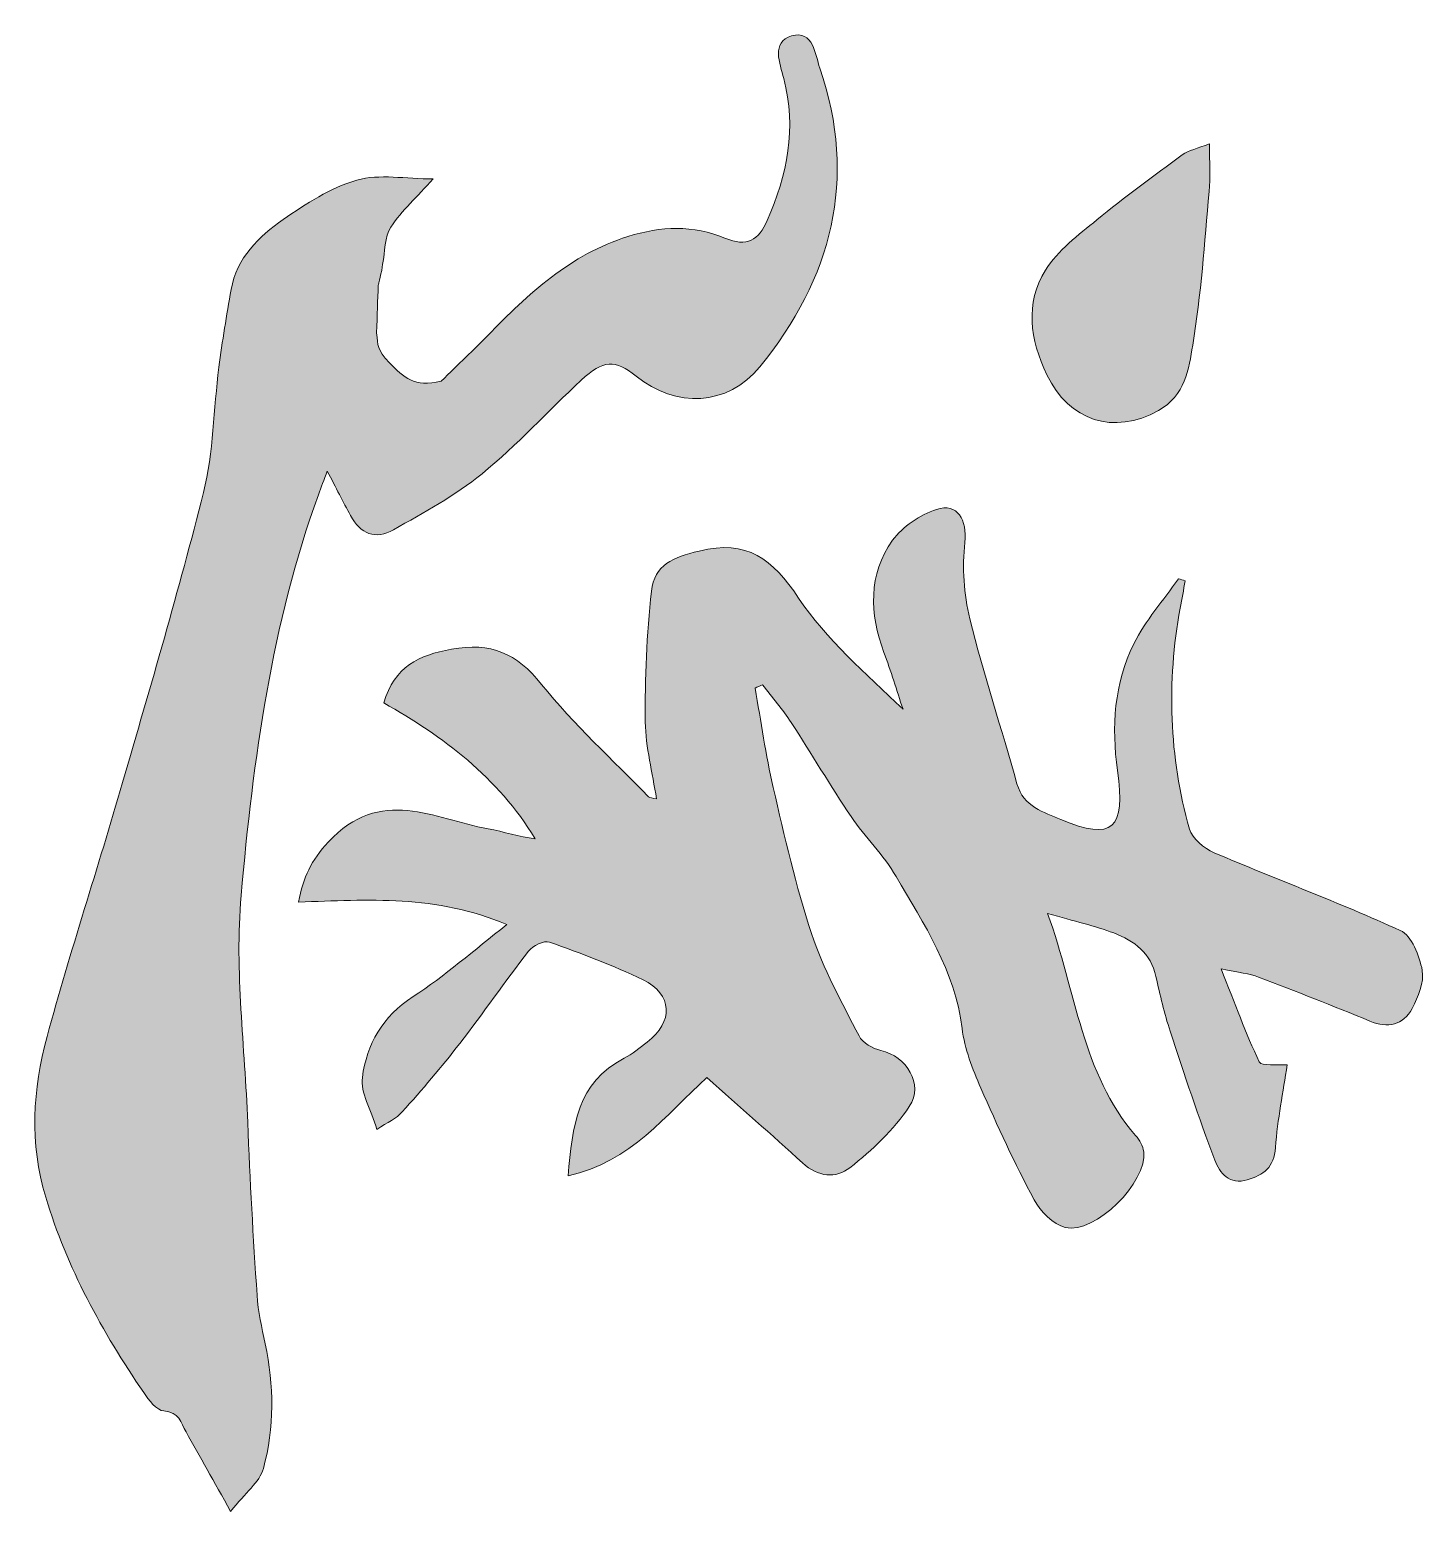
# Model space of a CAD drawing. Header units: inches. Extents: x -3733042 to -3643265, y 623859 to 997713.
# Drawn here: x -3678174 to -3677049, y 792809 to 794005 of the extents above; entities that cross this region are included whole.
import ezdxf

# ---------------------------------------------------------------- set-up
doc = ezdxf.new("R2010")
doc.units = ezdxf.units.IN
doc.header["$LTSCALE"] = 1000
doc.header["$MEASUREMENT"] = 0
doc.layers.get('0').update_dxf_attribs({"lineweight": 18})

msp = doc.modelspace()

# ---------------------------------------------------------------- hatches: boundary and pattern name
h = msp.add_hatch(color=256)
edge = h.paths.add_edge_path(flags=0)
edge.add_spline(control_points=[(-3677299.2, 793275.6), (-3677282.8, 793269.4), (-3677269.4, 793259.3), (-3677265.2, 793240.4)], knot_values=[0, 0, 0, 0, 51.218065, 51.218065, 51.218065, 51.218065], weights=[1, 1, 1, 1], degree=3, periodic=0)
edge.add_spline(control_points=[(-3677265.2, 793240.4), (-3677262, 793225.6), (-3677258.5, 793210.7), (-3677253.8, 793196.4)], knot_values=[0, 0, 0, 0, 45.564726, 45.564726, 45.564726, 45.564726], weights=[1, 1, 1, 1], degree=3, periodic=0)
edge.add_spline(control_points=[(-3677253.8, 793196.4), (-3677242.4, 793161.5), (-3677230.7, 793126.8), (-3677217.8, 793092.4)], knot_values=[0, 0, 0, 0, 109.994376, 109.994376, 109.994376, 109.994376], weights=[1, 1, 1, 1], degree=3, periodic=0)
edge.add_spline(control_points=[(-3677217.8, 793092.4), (-3677213.9, 793081.9), (-3677205.8, 793072.1), (-3677191.5, 793076.4)], knot_values=[0, 0, 0, 0, 34.605464, 34.605464, 34.605464, 34.605464], weights=[1, 1, 1, 1], degree=3, periodic=0)
edge.add_spline(control_points=[(-3677191.5, 793076.4), (-3677178.5, 793080.1), (-3677169.8, 793086.5), (-3677168.7, 793102.5)], knot_values=[0, 0, 0, 0, 37.511516, 37.511516, 37.511516, 37.511516], weights=[1, 1, 1, 1], degree=3, periodic=0)
edge.add_spline(control_points=[(-3677168.7, 793102.5), (-3677167.2, 793125.1), (-3677162.5, 793147.6), (-3677159.3, 793169.1)], knot_values=[0, 0, 0, 0, 67.314942, 67.314942, 67.314942, 67.314942], weights=[1, 1, 1, 1], degree=3, periodic=0)
edge.add_spline(control_points=[(-3677159.3, 793169.1), (-3677167.1, 793169.7), (-3677180.1, 793168), (-3677181.8, 793171.5)], knot_values=[0, 0, 0, 0, 23.085635, 23.085635, 23.085635, 23.085635], weights=[1, 1, 1, 1], degree=3, periodic=0)
edge.add_spline(control_points=[(-3677181.8, 793171.5), (-3677192.8, 793194.4), (-3677201.3, 793218.3), (-3677212.7, 793246.8)], knot_values=[0, 0, 0, 0, 81.393183, 81.393183, 81.393183, 81.393183], weights=[1, 1, 1, 1], degree=3, periodic=0)
edge.add_spline(control_points=[(-3677212.7, 793246.8), (-3677198.1, 793243.6), (-3677189.9, 793242.8), (-3677182.4, 793240)], knot_values=[0, 0, 0, 0, 31.031593, 31.031593, 31.031593, 31.031593], weights=[1, 1, 1, 1], degree=3, periodic=0)
edge.add_spline(control_points=[(-3677182.4, 793240), (-3677152.3, 793228.5), (-3677122.3, 793216.7), (-3677092.5, 793204.5)], knot_values=[0, 0, 0, 0, 96.659971, 96.659971, 96.659971, 96.659971], weights=[1, 1, 1, 1], degree=3, periodic=0)
edge.add_spline(control_points=[(-3677092.5, 793204.5), (-3677077.9, 793198.5), (-3677065.7, 793201.2), (-3677058.5, 793214.8)], knot_values=[0, 0, 0, 0, 39.695113, 39.695113, 39.695113, 39.695113], weights=[1, 1, 1, 1], degree=3, periodic=0)
edge.add_spline(control_points=[(-3677058.5, 793214.8), (-3677053.6, 793224), (-3677048.6, 793235.9), (-3677050.3, 793245.4)], knot_values=[0, 0, 0, 0, 32.216004, 32.216004, 32.216004, 32.216004], weights=[1, 1, 1, 1], degree=3, periodic=0)
edge.add_spline(control_points=[(-3677050.3, 793245.4), (-3677052.5, 793257.1), (-3677058.8, 793273.4), (-3677068, 793277.6)], knot_values=[0, 0, 0, 0, 37.854248, 37.854248, 37.854248, 37.854248], weights=[1, 1, 1, 1], degree=3, periodic=0)
edge.add_spline(control_points=[(-3677068, 793277.6), (-3677117.3, 793300.1), (-3677168.3, 793319.1), (-3677218.3, 793340.4)], knot_values=[0, 0, 0, 0, 162.940741, 162.940741, 162.940741, 162.940741], weights=[1, 1, 1, 1], degree=3, periodic=0)
edge.add_spline(control_points=[(-3677218.3, 793340.4), (-3677226.3, 793343.8), (-3677236, 793351.8), (-3677238.2, 793359.5)], knot_values=[0, 0, 0, 0, 28.311681, 28.311681, 28.311681, 28.311681], weights=[1, 1, 1, 1], degree=3, periodic=0)
edge.add_spline(control_points=[(-3677238.2, 793359.5), (-3677254.7, 793418.2), (-3677256.6, 793477.8), (-3677245.7, 793537.8)], knot_values=[0, 0, 0, 0, 180.087882, 180.087882, 180.087882, 180.087882], weights=[1, 1, 1, 1], degree=3, periodic=0)
edge.add_spline(control_points=[(-3677245.7, 793537.8), (-3677244.4, 793545.1), (-3677242.9, 793552.4), (-3677241.6, 793559.8)], knot_values=[0, 0, 0, 0, 22.316623, 22.316623, 22.316623, 22.316623], weights=[1, 1, 1, 1], degree=3, periodic=0)
edge.add_spline(control_points=[(-3677241.6, 793559.8), (-3677243.4, 793560.3), (-3677245.2, 793560.9), (-3677247.1, 793561.5)], knot_values=[0, 0, 0, 0, 5.771272, 5.771272, 5.771272, 5.771272], weights=[1, 1, 1, 1], degree=3, periodic=0)
edge.add_spline(control_points=[(-3677247.1, 793561.5), (-3677259.3, 793544.1), (-3677273.7, 793527.7), (-3677283.1, 793508.9)], knot_values=[0, 0, 0, 0, 63.854733, 63.854733, 63.854733, 63.854733], weights=[1, 1, 1, 1], degree=3, periodic=0)
edge.add_spline(control_points=[(-3677283.1, 793508.9), (-3677299.1, 793477), (-3677301.1, 793441.9), (-3677296.3, 793406.8)], knot_values=[0, 0, 0, 0, 104.558746, 104.558746, 104.558746, 104.558746], weights=[1, 1, 1, 1], degree=3, periodic=0)
edge.add_spline(control_points=[(-3677296.3, 793406.8), (-3677289.7, 793359.3), (-3677299.7, 793349.5), (-3677342, 793367.3)], knot_values=[0, 0, 0, 0, 89.3018, 89.3018, 89.3018, 89.3018], weights=[1, 1, 1, 1], degree=3, periodic=0)
edge.add_spline(control_points=[(-3677342, 793367.3), (-3677355.7, 793373), (-3677372.2, 793377.5), (-3677377.4, 793395.9)], knot_values=[0, 0, 0, 0, 47.489668, 47.489668, 47.489668, 47.489668], weights=[1, 1, 1, 1], degree=3, periodic=0)
edge.add_spline(control_points=[(-3677377.4, 793395.9), (-3677389.8, 793440.4), (-3677404.4, 793484.4), (-3677415.5, 793529.2)], knot_values=[0, 0, 0, 0, 138.725523, 138.725523, 138.725523, 138.725523], weights=[1, 1, 1, 1], degree=3, periodic=0)
edge.add_spline(control_points=[(-3677415.5, 793529.2), (-3677420.4, 793549), (-3677421.7, 793570.6), (-3677419.5, 793590.8)], knot_values=[0, 0, 0, 0, 62.030065, 62.030065, 62.030065, 62.030065], weights=[1, 1, 1, 1], degree=3, periodic=0)
edge.add_spline(control_points=[(-3677419.5, 793590.8), (-3677417.6, 793608.8), (-3677425.2, 793623.1), (-3677442.4, 793617.4)], knot_values=[0, 0, 0, 0, 43.65304, 43.65304, 43.65304, 43.65304], weights=[1, 1, 1, 1], degree=3, periodic=0)
edge.add_spline(control_points=[(-3677442.4, 793617.4), (-3677455.6, 793612.9), (-3677469.7, 793603.7), (-3677477.8, 793592.5)], knot_values=[0, 0, 0, 0, 43.90798, 43.90798, 43.90798, 43.90798], weights=[1, 1, 1, 1], degree=3, periodic=0)
edge.add_spline(control_points=[(-3677477.8, 793592.5), (-3677497.6, 793564.7), (-3677496.4, 793533.4), (-3677484.8, 793502)], knot_values=[0, 0, 0, 0, 94.792275, 94.792275, 94.792275, 94.792275], weights=[1, 1, 1, 1], degree=3, periodic=0)
edge.add_spline(control_points=[(-3677484.8, 793502), (-3677479.2, 793486.9), (-3677474.5, 793471.5), (-3677469.4, 793456.1)], knot_values=[0, 0, 0, 0, 48.425693, 48.425693, 48.425693, 48.425693], weights=[1, 1, 1, 1], degree=3, periodic=0)
edge.add_spline(control_points=[(-3677469.4, 793456.1), (-3677499.8, 793485), (-3677531.2, 793512.5), (-3677553.7, 793545.9)], knot_values=[0, 0, 0, 0, 123.501583, 123.501583, 123.501583, 123.501583], weights=[1, 1, 1, 1], degree=3, periodic=0)
edge.add_spline(control_points=[(-3677553.7, 793545.9), (-3677574.7, 793577.2), (-3677595.2, 793593.5), (-3677634, 793583.8)], knot_values=[0, 0, 0, 0, 96.491121, 96.491121, 96.491121, 96.491121], weights=[1, 1, 1, 1], degree=3, periodic=0)
edge.add_spline(control_points=[(-3677634, 793583.8), (-3677654.9, 793578.6), (-3677670.1, 793572.8), (-3677672.4, 793551.4)], knot_values=[0, 0, 0, 0, 54.486351, 54.486351, 54.486351, 54.486351], weights=[1, 1, 1, 1], degree=3, periodic=0)
edge.add_spline(control_points=[(-3677672.4, 793551.4), (-3677676.3, 793516.5), (-3677677.7, 793481.1), (-3677677.4, 793445.9)], knot_values=[0, 0, 0, 0, 105.661691, 105.661691, 105.661691, 105.661691], weights=[1, 1, 1, 1], degree=3, periodic=0)
edge.add_spline(control_points=[(-3677677.4, 793445.9), (-3677677.2, 793425.5), (-3677671.6, 793405.1), (-3677668.4, 793383.8)], knot_values=[0, 0, 0, 0, 62.830699, 62.830699, 62.830699, 62.830699], weights=[1, 1, 1, 1], degree=3, periodic=0)
edge.add_spline(control_points=[(-3677668.4, 793383.8), (-3677671.4, 793384.6), (-3677673.7, 793384.4), (-3677674.8, 793385.5)], knot_values=[0, 0, 0, 0, 6.68476, 6.68476, 6.68476, 6.68476], weights=[1, 1, 1, 1], degree=3, periodic=0)
edge.add_spline(control_points=[(-3677674.8, 793385.5), (-3677703.9, 793415.5), (-3677735.1, 793443.7), (-3677761.1, 793476.2)], knot_values=[0, 0, 0, 0, 125.23449, 125.23449, 125.23449, 125.23449], weights=[1, 1, 1, 1], degree=3, periodic=0)
edge.add_spline(control_points=[(-3677761.1, 793476.2), (-3677781.4, 793501.5), (-3677801.9, 793510.3), (-3677833.9, 793504.6)], knot_values=[0, 0, 0, 0, 83.048712, 83.048712, 83.048712, 83.048712], weights=[1, 1, 1, 1], degree=3, periodic=0)
edge.add_spline(control_points=[(-3677833.9, 793504.6), (-3677860.4, 793499.8), (-3677879.7, 793490.6), (-3677888.5, 793461.3)], knot_values=[0, 0, 0, 0, 74.265126, 74.265126, 74.265126, 74.265126], weights=[1, 1, 1, 1], degree=3, periodic=0)
edge.add_spline(control_points=[(-3677888.5, 793461.3), (-3677840.6, 793434.2), (-3677796.5, 793401.3), (-3677766.3, 793351.7)], knot_values=[0, 0, 0, 0, 166.01808, 166.01808, 166.01808, 166.01808], weights=[1, 1, 1, 1], degree=3, periodic=0)
edge.add_spline(control_points=[(-3677766.3, 793351.7), (-3677779.4, 793353.1), (-3677791.7, 793357.4), (-3677804.3, 793359.7)], knot_values=[0, 0, 0, 0, 38.834269, 38.834269, 38.834269, 38.834269], weights=[1, 1, 1, 1], degree=3, periodic=0)
edge.add_spline(control_points=[(-3677804.3, 793359.7), (-3677847.9, 793367.5), (-3677891.4, 793394.5), (-3677933.3, 793349)], knot_values=[0, 0, 0, 0, 138.443535, 138.443535, 138.443535, 138.443535], weights=[1, 1, 1, 1], degree=3, periodic=0)
edge.add_spline(control_points=[(-3677933.3, 793349), (-3677947.2, 793333.9), (-3677953.4, 793320.8), (-3677957.3, 793300.5)], knot_values=[0, 0, 0, 0, 54.949852, 54.949852, 54.949852, 54.949852], weights=[1, 1, 1, 1], degree=3, periodic=0)
edge.add_spline(control_points=[(-3677957.3, 793300.5), (-3677901.3, 793302.6), (-3677846.3, 793306.5), (-3677789.1, 793282.4)], knot_values=[0, 0, 0, 0, 170.750179, 170.750179, 170.750179, 170.750179], weights=[1, 1, 1, 1], degree=3, periodic=0)
edge.add_spline(control_points=[(-3677789.1, 793282.4), (-3677816.2, 793261.4), (-3677839.2, 793240.8), (-3677864.9, 793224.3)], knot_values=[0, 0, 0, 0, 95.564653, 95.564653, 95.564653, 95.564653], weights=[1, 1, 1, 1], degree=3, periodic=0)
edge.add_spline(control_points=[(-3677864.9, 793224.3), (-3677889.5, 793208.2), (-3677902.2, 793185.8), (-3677905.8, 793159)], knot_values=[0, 0, 0, 0, 79.685179, 79.685179, 79.685179, 79.685179], weights=[1, 1, 1, 1], degree=3, periodic=0)
edge.add_spline(control_points=[(-3677905.8, 793159), (-3677907.4, 793146.8), (-3677898.9, 793133.3), (-3677894.1, 793117.1)], knot_values=[0, 0, 0, 0, 43.851146, 43.851146, 43.851146, 43.851146], weights=[1, 1, 1, 1], degree=3, periodic=0)
edge.add_spline(control_points=[(-3677894.1, 793117.1), (-3677885.4, 793123), (-3677878.2, 793126), (-3677873.6, 793131.2)], knot_values=[0, 0, 0, 0, 24.919164, 24.919164, 24.919164, 24.919164], weights=[1, 1, 1, 1], degree=3, periodic=0)
edge.add_spline(control_points=[(-3677873.6, 793131.2), (-3677857.6, 793149.2), (-3677841.9, 793167.4), (-3677827.2, 793186.4)], knot_values=[0, 0, 0, 0, 72.106112, 72.106112, 72.106112, 72.106112], weights=[1, 1, 1, 1], degree=3, periodic=0)
edge.add_spline(control_points=[(-3677827.2, 793186.4), (-3677808.2, 793210.9), (-3677790.7, 793236.5), (-3677771.6, 793260.9)], knot_values=[0, 0, 0, 0, 92.956996, 92.956996, 92.956996, 92.956996], weights=[1, 1, 1, 1], degree=3, periodic=0)
edge.add_spline(control_points=[(-3677771.6, 793260.9), (-3677768.2, 793265.3), (-3677759.1, 793269.8), (-3677754.7, 793268.2)], knot_values=[0, 0, 0, 0, 19.17138, 19.17138, 19.17138, 19.17138], weights=[1, 1, 1, 1], degree=3, periodic=0)
edge.add_spline(control_points=[(-3677754.7, 793268.2), (-3677729.1, 793259.2), (-3677703.6, 793249.6), (-3677679.2, 793237.8)], knot_values=[0, 0, 0, 0, 81.470705, 81.470705, 81.470705, 81.470705], weights=[1, 1, 1, 1], degree=3, periodic=0)
edge.add_spline(control_points=[(-3677679.2, 793237.8), (-3677655.2, 793226.3), (-3677654.5, 793203.7), (-3677675.9, 793187.6)], knot_values=[0, 0, 0, 0, 63.705578, 63.705578, 63.705578, 63.705578], weights=[1, 1, 1, 1], degree=3, periodic=0)
edge.add_spline(control_points=[(-3677675.9, 793187.6), (-3677682, 793183), (-3677687.8, 793177.8), (-3677694.5, 793174.5)], knot_values=[0, 0, 0, 0, 22.797035, 22.797035, 22.797035, 22.797035], weights=[1, 1, 1, 1], degree=3, periodic=0)
edge.add_spline(control_points=[(-3677694.5, 793174.5), (-3677732.4, 793155.1), (-3677736.1, 793120), (-3677739.8, 793079.7)], knot_values=[0, 0, 0, 0, 110.710861, 110.710861, 110.710861, 110.710861], weights=[1, 1, 1, 1], degree=3, periodic=0)
edge.add_spline(control_points=[(-3677739.8, 793079.7), (-3677688.9, 793090.8), (-3677660.8, 793129), (-3677627.7, 793158.9)], knot_values=[0, 0, 0, 0, 139.305714, 139.305714, 139.305714, 139.305714], weights=[1, 1, 1, 1], degree=3, periodic=0)
edge.add_spline(control_points=[(-3677627.7, 793158.9), (-3677601, 793135.1), (-3677575.3, 793112.9), (-3677550.4, 793090)], knot_values=[0, 0, 0, 0, 103.56107, 103.56107, 103.56107, 103.56107], weights=[1, 1, 1, 1], degree=3, periodic=0)
edge.add_spline(control_points=[(-3677550.4, 793090), (-3677538.1, 793078.6), (-3677523.4, 793077.3), (-3677512.2, 793086.2)], knot_values=[0, 0, 0, 0, 42.159445, 42.159445, 42.159445, 42.159445], weights=[1, 1, 1, 1], degree=3, periodic=0)
edge.add_spline(control_points=[(-3677512.2, 793086.2), (-3677494.3, 793100.5), (-3677476.8, 793116.7), (-3677464.3, 793135.6)], knot_values=[0, 0, 0, 0, 69.032252, 69.032252, 69.032252, 69.032252], weights=[1, 1, 1, 1], degree=3, periodic=0)
edge.add_spline(control_points=[(-3677464.3, 793135.6), (-3677452.4, 793153.7), (-3677466.5, 793175.9), (-3677487.2, 793180.8)], knot_values=[0, 0, 0, 0, 59.379836, 59.379836, 59.379836, 59.379836], weights=[1, 1, 1, 1], degree=3, periodic=0)
edge.add_spline(control_points=[(-3677487.2, 793180.8), (-3677493.8, 793182.3), (-3677502, 793187), (-3677504.9, 793192.5)], knot_values=[0, 0, 0, 0, 21.803104, 21.803104, 21.803104, 21.803104], weights=[1, 1, 1, 1], degree=3, periodic=0)
edge.add_spline(control_points=[(-3677504.9, 793192.5), (-3677518.8, 793219.6), (-3677533.7, 793246.6), (-3677543.3, 793275.3)], knot_values=[0, 0, 0, 0, 91.351934, 91.351934, 91.351934, 91.351934], weights=[1, 1, 1, 1], degree=3, periodic=0)
edge.add_spline(control_points=[(-3677543.3, 793275.3), (-3677556, 793313.7), (-3677565, 793353.4), (-3677574.1, 793392.9)], knot_values=[0, 0, 0, 0, 121.551509, 121.551509, 121.551509, 121.551509], weights=[1, 1, 1, 1], degree=3, periodic=0)
edge.add_spline(control_points=[(-3677574.1, 793392.9), (-3677580.3, 793419.3), (-3677584, 793446.4), (-3677588.8, 793473.2)], knot_values=[0, 0, 0, 0, 81.676214, 81.676214, 81.676214, 81.676214], weights=[1, 1, 1, 1], degree=3, periodic=0)
edge.add_spline(control_points=[(-3677588.8, 793473.2), (-3677586.8, 793474.1), (-3677584.7, 793475), (-3677582.7, 793475.9)], knot_values=[0, 0, 0, 0, 6.752187, 6.752187, 6.752187, 6.752187], weights=[1, 1, 1, 1], degree=3, periodic=0)
edge.add_spline(control_points=[(-3677582.7, 793475.9), (-3677574.9, 793465.8), (-3677566.6, 793456.1), (-3677559.6, 793445.4)], knot_values=[0, 0, 0, 0, 38.239486, 38.239486, 38.239486, 38.239486], weights=[1, 1, 1, 1], degree=3, periodic=0)
edge.add_spline(control_points=[(-3677559.6, 793445.4), (-3677543.2, 793420.3), (-3677528.1, 793394.4), (-3677511.3, 793369.5)], knot_values=[0, 0, 0, 0, 89.943437, 89.943437, 89.943437, 89.943437], weights=[1, 1, 1, 1], degree=3, periodic=0)
edge.add_spline(control_points=[(-3677511.3, 793369.5), (-3677500.1, 793352.9), (-3677485.1, 793338.6), (-3677475, 793321.3)], knot_values=[0, 0, 0, 0, 60.40609, 60.40609, 60.40609, 60.40609], weights=[1, 1, 1, 1], degree=3, periodic=0)
edge.add_spline(control_points=[(-3677475, 793321.3), (-3677452.5, 793282.7), (-3677427.4, 793245.1), (-3677421.7, 793198.6)], knot_values=[0, 0, 0, 0, 134.828369, 134.828369, 134.828369, 134.828369], weights=[1, 1, 1, 1], degree=3, periodic=0)
edge.add_spline(control_points=[(-3677421.7, 793198.6), (-3677419.7, 793182.2), (-3677413.3, 793165.9), (-3677406.6, 793150.5)], knot_values=[0, 0, 0, 0, 50.641183, 50.641183, 50.641183, 50.641183], weights=[1, 1, 1, 1], degree=3, periodic=0)
edge.add_spline(control_points=[(-3677406.6, 793150.5), (-3677393.3, 793120), (-3677379.3, 793089.7), (-3677363.6, 793060.3)], knot_values=[0, 0, 0, 0, 99.940145, 99.940145, 99.940145, 99.940145], weights=[1, 1, 1, 1], degree=3, periodic=0)
edge.add_spline(control_points=[(-3677363.6, 793060.3), (-3677358.5, 793050.9), (-3677348.2, 793040.4), (-3677338.4, 793038)], knot_values=[0, 0, 0, 0, 34.470565, 34.470565, 34.470565, 34.470565], weights=[1, 1, 1, 1], degree=3, periodic=0)
edge.add_spline(control_points=[(-3677338.4, 793038), (-3677314.5, 793032.1), (-3677271.9, 793074.7), (-3677275.1, 793099.1)], knot_values=[0, 0, 0, 0, 96.222997, 96.222997, 96.222997, 96.222997], weights=[1, 1, 1, 1], degree=3, periodic=0)
edge.add_spline(control_points=[(-3677275.1, 793099.1), (-3677275.7, 793103.7), (-3677278.5, 793108.6), (-3677281.7, 793112.3)], knot_values=[0, 0, 0, 0, 14.912026, 14.912026, 14.912026, 14.912026], weights=[1, 1, 1, 1], degree=3, periodic=0)
edge.add_spline(control_points=[(-3677281.7, 793112.3), (-3677325.3, 793162.5), (-3677329.2, 793227.7), (-3677352.8, 793291.4)], knot_values=[0, 0, 0, 0, 194.32497, 194.32497, 194.32497, 194.32497], weights=[1, 1, 1, 1], degree=3, periodic=0)
edge.add_spline(control_points=[(-3677352.8, 793291.4), (-3677330.6, 793285), (-3677314.5, 793281.4), (-3677299.2, 793275.6)], knot_values=[0, 0, 0, 0, 55.880095, 55.880095, 55.880095, 55.880095], weights=[1, 1, 1, 1], degree=3, periodic=0)
edge = h.paths.add_edge_path(flags=0)
edge.add_spline(control_points=[(-3677353.2, 793726.1), (-3677335.3, 793688.7), (-3677299.4, 793677.1), (-3677263.2, 793697.2)], knot_values=[0, 0, 0, 0, 107.801225, 107.801225, 107.801225, 107.801225], weights=[1, 1, 1, 1], degree=3, periodic=0)
edge.add_spline(control_points=[(-3677263.2, 793697.2), (-3677241.5, 793709.3), (-3677238.7, 793730.8), (-3677235.6, 793749.9)], knot_values=[0, 0, 0, 0, 62.055023, 62.055023, 62.055023, 62.055023], weights=[1, 1, 1, 1], degree=3, periodic=0)
edge.add_spline(control_points=[(-3677235.6, 793749.9), (-3677228.7, 793790.9), (-3677226.1, 793832.5), (-3677222.3, 793873.9)], knot_values=[0, 0, 0, 0, 124.701503, 124.701503, 124.701503, 124.701503], weights=[1, 1, 1, 1], degree=3, periodic=0)
edge.add_spline(control_points=[(-3677222.3, 793873.9), (-3677221.2, 793885.5), (-3677222.1, 793897.3), (-3677222.1, 793912.5)], knot_values=[0, 0, 0, 0, 38.614831, 38.614831, 38.614831, 38.614831], weights=[1, 1, 1, 1], degree=3, periodic=0)
edge.add_spline(control_points=[(-3677222.1, 793912.5), (-3677231.8, 793908.6), (-3677238.8, 793907.3), (-3677244, 793903.5)], knot_values=[0, 0, 0, 0, 23.777546, 23.777546, 23.777546, 23.777546], weights=[1, 1, 1, 1], degree=3, periodic=0)
edge.add_spline(control_points=[(-3677244, 793903.5), (-3677267.3, 793886.5), (-3677290.6, 793869.4), (-3677312.9, 793851.1)], knot_values=[0, 0, 0, 0, 86.584984, 86.584984, 86.584984, 86.584984], weights=[1, 1, 1, 1], degree=3, periodic=0)
edge.add_spline(control_points=[(-3677312.9, 793851.1), (-3677327.9, 793838.8), (-3677344.6, 793826.5), (-3677354.4, 793810.5)], knot_values=[0, 0, 0, 0, 58.36591, 58.36591, 58.36591, 58.36591], weights=[1, 1, 1, 1], degree=3, periodic=0)
edge.add_spline(control_points=[(-3677354.4, 793810.5), (-3677371, 793783.5), (-3677367, 793754.7), (-3677353.2, 793726.1)], knot_values=[0, 0, 0, 0, 88.379787, 88.379787, 88.379787, 88.379787], weights=[1, 1, 1, 1], degree=3, periodic=0)
edge = h.paths.add_edge_path(flags=0)
edge.add_spline(control_points=[(-3677684.8, 793724.9), (-3677653, 793699), (-3677610.9, 793700.6), (-3677585, 793732.4)], knot_values=[0, 0, 0, 0, 112.098403, 112.098403, 112.098403, 112.098403], weights=[1, 1, 1, 1], degree=3, periodic=0)
edge.add_spline(control_points=[(-3677585, 793732.4), (-3677526.9, 793803.8), (-3677505.8, 793883.9), (-3677536.6, 793973.5)], knot_values=[0, 0, 0, 0, 257.938711, 257.938711, 257.938711, 257.938711], weights=[1, 1, 1, 1], degree=3, periodic=0)
edge.add_spline(control_points=[(-3677536.6, 793973.5), (-3677540.3, 793984.4), (-3677541.6, 794004.6), (-3677559.3, 793999.5)], knot_values=[0, 0, 0, 0, 39.901311, 39.901311, 39.901311, 39.901311], weights=[1, 1, 1, 1], degree=3, periodic=0)
edge.add_spline(control_points=[(-3677559.3, 793999.5), (-3677576, 793994.6), (-3677568.8, 793977.3), (-3677565.7, 793965.2)], knot_values=[0, 0, 0, 0, 39.906656, 39.906656, 39.906656, 39.906656], weights=[1, 1, 1, 1], degree=3, periodic=0)
edge.add_spline(control_points=[(-3677565.7, 793965.2), (-3677555.2, 793925.1), (-3677562.8, 793887.4), (-3677579, 793850.5)], knot_values=[0, 0, 0, 0, 117.810699, 117.810699, 117.810699, 117.810699], weights=[1, 1, 1, 1], degree=3, periodic=0)
edge.add_spline(control_points=[(-3677579, 793850.5), (-3677585.9, 793834.7), (-3677595.3, 793828.8), (-3677613.2, 793836.4)], knot_values=[0, 0, 0, 0, 42.859218, 42.859218, 42.859218, 42.859218], weights=[1, 1, 1, 1], degree=3, periodic=0)
edge.add_spline(control_points=[(-3677613.2, 793836.4), (-3677638.6, 793847.1), (-3677665, 793845.9), (-3677691.4, 793837.7)], knot_values=[0, 0, 0, 0, 79.883367, 79.883367, 79.883367, 79.883367], weights=[1, 1, 1, 1], degree=3, periodic=0)
edge.add_spline(control_points=[(-3677691.4, 793837.7), (-3677737.8, 793823.2), (-3677771.9, 793791.4), (-3677804.7, 793757.6)], knot_values=[0, 0, 0, 0, 140.346525, 140.346525, 140.346525, 140.346525], weights=[1, 1, 1, 1], degree=3, periodic=0)
edge.add_spline(control_points=[(-3677804.7, 793757.6), (-3677816, 793746), (-3677827.8, 793735), (-3677842.3, 793720.8)], knot_values=[0, 0, 0, 0, 52.578677, 52.578677, 52.578677, 52.578677], weights=[1, 1, 1, 1], degree=3, periodic=0)
edge.add_spline(control_points=[(-3677842.3, 793720.8), (-3677864, 793715.8), (-3677872.2, 793723.8), (-3677883.9, 793735.7)], knot_values=[0, 0, 0, 0, 47.073419, 47.073419, 47.073419, 47.073419], weights=[1, 1, 1, 1], degree=3, periodic=0)
edge.add_spline(control_points=[(-3677883.9, 793735.7), (-3677894.3, 793747), (-3677893.2, 793749.3), (-3677894.3, 793759.8)], knot_values=[0, 0, 0, 0, 27.143306, 27.143306, 27.143306, 27.143306], weights=[1, 1, 1, 1], degree=3, periodic=0)
edge.add_spline(control_points=[(-3677894.3, 793759.8), (-3677893.7, 793774.9), (-3677893.5, 793785.9), (-3677892.9, 793798.4)], knot_values=[0, 0, 0, 0, 38.653325, 38.653325, 38.653325, 38.653325], weights=[1, 1, 1, 1], degree=3, periodic=0)
edge.add_spline(control_points=[(-3677892.9, 793798.4), (-3677892.9, 793798.5), (-3677890, 793810), (-3677889.4, 793815.1)], knot_values=[0, 0, 0, 0, 17.08578, 17.08578, 17.08578, 17.08578], weights=[1, 1, 1, 1], degree=3, periodic=0)
edge.add_spline(control_points=[(-3677889.4, 793815.1), (-3677887.4, 793825.3), (-3677888, 793837.2), (-3677882.7, 793845.3)], knot_values=[0, 0, 0, 0, 31.132616, 31.132616, 31.132616, 31.132616], weights=[1, 1, 1, 1], degree=3, periodic=0)
edge.add_spline(control_points=[(-3677882.7, 793845.3), (-3677874.1, 793858.7), (-3677861.7, 793869.5), (-3677848.5, 793884.1)], knot_values=[0, 0, 0, 0, 51.834846, 51.834846, 51.834846, 51.834846], weights=[1, 1, 1, 1], degree=3, periodic=0)
edge.add_spline(control_points=[(-3677848.5, 793884.1), (-3677870.9, 793884.1), (-3677892, 793888.3), (-3677910.3, 793883.1)], knot_values=[0, 0, 0, 0, 62.151543, 62.151543, 62.151543, 62.151543], weights=[1, 1, 1, 1], degree=3, periodic=0)
edge.add_spline(control_points=[(-3677910.3, 793883.1), (-3677931.5, 793877), (-3677951.3, 793864.1), (-3677969.7, 793851.3)], knot_values=[0, 0, 0, 0, 67.641814, 67.641814, 67.641814, 67.641814], weights=[1, 1, 1, 1], degree=3, periodic=0)
edge.add_spline(control_points=[(-3677969.7, 793851.3), (-3677989.4, 793837.5), (-3678007.2, 793820.6), (-3678011.7, 793794.8)], knot_values=[0, 0, 0, 0, 72.355395, 72.355395, 72.355395, 72.355395], weights=[1, 1, 1, 1], degree=3, periodic=0)
edge.add_spline(control_points=[(-3678011.7, 793794.8), (-3678015.3, 793774), (-3678018.9, 793753.1), (-3678021.6, 793732.2)], knot_values=[0, 0, 0, 0, 63.442265, 63.442265, 63.442265, 63.442265], weights=[1, 1, 1, 1], degree=3, periodic=0)
edge.add_spline(control_points=[(-3678021.6, 793732.2), (-3678025.9, 793698.4), (-3678025.9, 793663.6), (-3678034.1, 793631)], knot_values=[0, 0, 0, 0, 102.098108, 102.098108, 102.098108, 102.098108], weights=[1, 1, 1, 1], degree=3, periodic=0)
edge.add_spline(control_points=[(-3678034.1, 793631), (-3678053.8, 793552.5), (-3678076.7, 793474.8), (-3678099.3, 793397.1)], knot_values=[0, 0, 0, 0, 242.786488, 242.786488, 242.786488, 242.786488], weights=[1, 1, 1, 1], degree=3, periodic=0)
edge.add_spline(control_points=[(-3678099.3, 793397.1), (-3678119.2, 793328.5), (-3678141.5, 793260.8), (-3678160.3, 793192)], knot_values=[0, 0, 0, 0, 214.001843, 214.001843, 214.001843, 214.001843], weights=[1, 1, 1, 1], degree=3, periodic=0)
edge.add_spline(control_points=[(-3678160.3, 793192), (-3678171.9, 793149.5), (-3678174.4, 793105.7), (-3678161.4, 793062.5)], knot_values=[0, 0, 0, 0, 131.196002, 131.196002, 131.196002, 131.196002], weights=[1, 1, 1, 1], degree=3, periodic=0)
edge.add_spline(control_points=[(-3678161.4, 793062.5), (-3678144.2, 793005.4), (-3678115.9, 792953.8), (-3678082.3, 792904.8)], knot_values=[0, 0, 0, 0, 177.101159, 177.101159, 177.101159, 177.101159], weights=[1, 1, 1, 1], degree=3, periodic=0)
edge.add_spline(control_points=[(-3678082.3, 792904.8), (-3678078.2, 792898.8), (-3678071.8, 792890.2), (-3678066, 792889.9)], knot_values=[0, 0, 0, 0, 22.723278, 22.723278, 22.723278, 22.723278], weights=[1, 1, 1, 1], degree=3, periodic=0)
edge.add_spline(control_points=[(-3678066, 792889.9), (-3678053.7, 792889.1), (-3678052.3, 792880.5), (-3678048.1, 792873)], knot_values=[0, 0, 0, 0, 26.375551, 26.375551, 26.375551, 26.375551], weights=[1, 1, 1, 1], degree=3, periodic=0)
edge.add_spline(control_points=[(-3678048.1, 792873), (-3678037, 792853.1), (-3678025.7, 792833.2), (-3678012.1, 792808.9)], knot_values=[0, 0, 0, 0, 73.517255, 73.517255, 73.517255, 73.517255], weights=[1, 1, 1, 1], degree=3, periodic=0)
edge.add_spline(control_points=[(-3678012.1, 792808.9), (-3678000.2, 792823.9), (-3677988.7, 792832.5), (-3677985.7, 792843.4)], knot_values=[0, 0, 0, 0, 43.774862, 43.774862, 43.774862, 43.774862], weights=[1, 1, 1, 1], degree=3, periodic=0)
edge.add_spline(control_points=[(-3677985.7, 792843.4), (-3677976.6, 792876.4), (-3677977.2, 792910.5), (-3677984.2, 792944.2)], knot_values=[0, 0, 0, 0, 101.779183, 101.779183, 101.779183, 101.779183], weights=[1, 1, 1, 1], degree=3, periodic=0)
edge.add_spline(control_points=[(-3677984.2, 792944.2), (-3677987, 792957.2), (-3677989.9, 792970.2), (-3677990.8, 792983.3)], knot_values=[0, 0, 0, 0, 39.689253, 39.689253, 39.689253, 39.689253], weights=[1, 1, 1, 1], degree=3, periodic=0)
edge.add_spline(control_points=[(-3677990.8, 792983.3), (-3677993.8, 793029.8), (-3677996.7, 793076.2), (-3677998.3, 793122.7)], knot_values=[0, 0, 0, 0, 139.607581, 139.607581, 139.607581, 139.607581], weights=[1, 1, 1, 1], degree=3, periodic=0)
edge.add_spline(control_points=[(-3677998.3, 793122.7), (-3678000.5, 793183.7), (-3678009, 793244.2), (-3678003.6, 793305.8)], knot_values=[0, 0, 0, 0, 183.375986, 183.375986, 183.375986, 183.375986], weights=[1, 1, 1, 1], degree=3, periodic=0)
edge.add_spline(control_points=[(-3678003.6, 793305.8), (-3677994, 793416), (-3677979, 793524.8), (-3677941.3, 793629.3)], knot_values=[0, 0, 0, 0, 330.391992, 330.391992, 330.391992, 330.391992], weights=[1, 1, 1, 1], degree=3, periodic=0)
edge.add_spline(control_points=[(-3677941.3, 793629.3), (-3677939.2, 793635.3), (-3677936.8, 793641.2), (-3677934.1, 793648.4)], knot_values=[0, 0, 0, 0, 20.364919, 20.364919, 20.364919, 20.364919], weights=[1, 1, 1, 1], degree=3, periodic=0)
edge.add_spline(control_points=[(-3677934.1, 793648.4), (-3677927, 793634.7), (-3677921.3, 793623.5), (-3677915.4, 793612.5)], knot_values=[0, 0, 0, 0, 40.420343, 40.420343, 40.420343, 40.420343], weights=[1, 1, 1, 1], degree=3, periodic=0)
edge.add_spline(control_points=[(-3677915.4, 793612.5), (-3677907.5, 793597.7), (-3677895, 793592.7), (-3677880.6, 793601)], knot_values=[0, 0, 0, 0, 41.988177, 41.988177, 41.988177, 41.988177], weights=[1, 1, 1, 1], degree=3, periodic=0)
edge.add_spline(control_points=[(-3677880.6, 793601), (-3677856.1, 793615), (-3677830.8, 793628.5), (-3677809.2, 793646.2)], knot_values=[0, 0, 0, 0, 84.568592, 84.568592, 84.568592, 84.568592], weights=[1, 1, 1, 1], degree=3, periodic=0)
edge.add_spline(control_points=[(-3677809.2, 793646.2), (-3677780.9, 793669.3), (-3677756, 793696.6), (-3677729.2, 793721.6)], knot_values=[0, 0, 0, 0, 110.023734, 110.023734, 110.023734, 110.023734], weights=[1, 1, 1, 1], degree=3, periodic=0)
edge.add_spline(control_points=[(-3677729.2, 793721.6), (-3677711.3, 793738.4), (-3677701.8, 793738.7), (-3677684.8, 793724.9)], knot_values=[0, 0, 0, 0, 51.054795, 51.054795, 51.054795, 51.054795], weights=[1, 1, 1, 1], degree=3, periodic=0)

# ---------------------------------------------------------------- linework, layer by layer
for points in [[(-3677559.3, 793999.5), (-3677576, 793994.6), (-3677568.8, 793977.3), (-3677565.7, 793965.2)], [(-3677536.6, 793973.5), (-3677540.3, 793984.4), (-3677541.6, 794004.6), (-3677559.3, 793999.5)], [(-3677585, 793732.4), (-3677526.9, 793803.8), (-3677505.8, 793883.9), (-3677536.6, 793973.5)], [(-3677565.7, 793965.2), (-3677555.2, 793925.1), (-3677562.8, 793887.4), (-3677579, 793850.5)], [(-3677244, 793903.5), (-3677238.8, 793907.3), (-3677231.8, 793908.6), (-3677222.1, 793912.5)], [(-3677222.1, 793912.5), (-3677222.1, 793897.3), (-3677221.2, 793885.5), (-3677222.3, 793873.9)], [(-3677312.9, 793851.1), (-3677290.6, 793869.4), (-3677267.3, 793886.5), (-3677244, 793903.5)], [(-3677910.3, 793883.1), (-3677931.5, 793877), (-3677951.3, 793864.1), (-3677969.7, 793851.3)], [(-3677848.5, 793884.1), (-3677870.9, 793884.1), (-3677892, 793888.3), (-3677910.3, 793883.1)], [(-3677882.7, 793845.3), (-3677874.1, 793858.7), (-3677861.7, 793869.5), (-3677848.5, 793884.1)], [(-3677222.3, 793873.9), (-3677226.1, 793832.5), (-3677228.7, 793790.9), (-3677235.6, 793749.9)], [(-3677969.7, 793851.3), (-3677989.4, 793837.5), (-3678007.2, 793820.6), (-3678011.7, 793794.8)], [(-3677579, 793850.5), (-3677585.9, 793834.7), (-3677595.3, 793828.8), (-3677613.2, 793836.4)], [(-3677354.4, 793810.5), (-3677344.6, 793826.5), (-3677327.9, 793838.8), (-3677312.9, 793851.1)], [(-3677889.4, 793815.1), (-3677887.4, 793825.3), (-3677888, 793837.2), (-3677882.7, 793845.3)], [(-3677691.4, 793837.7), (-3677737.8, 793823.2), (-3677771.9, 793791.4), (-3677804.7, 793757.6)], [(-3677613.2, 793836.4), (-3677638.6, 793847.1), (-3677665, 793845.9), (-3677691.4, 793837.7)], [(-3677892.9, 793798.4), (-3677892.9, 793798.4), (-3677890, 793810), (-3677889.4, 793815.1)], [(-3677353.2, 793726.1), (-3677367, 793754.7), (-3677371, 793783.5), (-3677354.4, 793810.5)], [(-3678011.7, 793794.8), (-3678015.3, 793774), (-3678018.9, 793753.1), (-3678021.6, 793732.2)], [(-3677894.3, 793759.8), (-3677893.7, 793774.9), (-3677893.5, 793785.9), (-3677892.9, 793798.4)], [(-3677883.9, 793735.7), (-3677894.3, 793747), (-3677893.2, 793749.3), (-3677894.3, 793759.8)], [(-3677804.7, 793757.6), (-3677816, 793746), (-3677827.8, 793735), (-3677842.3, 793720.8)], [(-3677235.6, 793749.9), (-3677238.7, 793730.8), (-3677241.5, 793709.3), (-3677263.2, 793697.2)], [(-3678021.6, 793732.2), (-3678025.9, 793698.4), (-3678025.9, 793663.6), (-3678034.1, 793631)], [(-3677842.3, 793720.8), (-3677864, 793715.8), (-3677872.2, 793723.8), (-3677883.9, 793735.7)], [(-3677729.2, 793721.6), (-3677711.3, 793738.4), (-3677701.8, 793738.7), (-3677684.8, 793724.9)], [(-3677684.8, 793724.9), (-3677653, 793699), (-3677610.9, 793700.6), (-3677585, 793732.4)], [(-3677809.2, 793646.2), (-3677780.9, 793669.3), (-3677756, 793696.6), (-3677729.2, 793721.6)], [(-3677263.2, 793697.2), (-3677299.4, 793677.1), (-3677335.3, 793688.7), (-3677353.2, 793726.1)], [(-3677941.3, 793629.3), (-3677939.2, 793635.3), (-3677936.8, 793641.2), (-3677934.1, 793648.4)], [(-3677934.1, 793648.4), (-3677927, 793634.7), (-3677921.3, 793623.5), (-3677915.4, 793612.5)], [(-3677880.6, 793601), (-3677856.1, 793615), (-3677830.8, 793628.5), (-3677809.2, 793646.2)], [(-3678034.1, 793631), (-3678053.8, 793552.5), (-3678076.7, 793474.8), (-3678099.3, 793397.1)], [(-3678003.6, 793305.8), (-3677994, 793416), (-3677979, 793524.8), (-3677941.3, 793629.3)], [(-3677915.4, 793612.5), (-3677907.5, 793597.7), (-3677895, 793592.7), (-3677880.6, 793601)], [(-3677477.8, 793592.5), (-3677469.7, 793603.7), (-3677455.6, 793612.9), (-3677442.4, 793617.4)], [(-3677442.4, 793617.4), (-3677425.2, 793623.1), (-3677417.6, 793608.8), (-3677419.5, 793590.8)], [(-3677672.4, 793551.4), (-3677670.1, 793572.8), (-3677654.9, 793578.6), (-3677634, 793583.8)], [(-3677634, 793583.8), (-3677595.2, 793593.5), (-3677574.7, 793577.2), (-3677553.7, 793545.9)], [(-3677484.8, 793502), (-3677496.4, 793533.4), (-3677497.6, 793564.7), (-3677477.8, 793592.5)], [(-3677419.5, 793590.8), (-3677421.7, 793570.6), (-3677420.4, 793549), (-3677415.5, 793529.2)], [(-3677283.1, 793508.9), (-3677273.7, 793527.7), (-3677259.3, 793544.1), (-3677247.1, 793561.5)], [(-3677247.1, 793561.5), (-3677245.2, 793560.9), (-3677243.4, 793560.3), (-3677241.6, 793559.8)], [(-3677241.6, 793559.8), (-3677242.9, 793552.4), (-3677244.4, 793545.1), (-3677245.7, 793537.8)], [(-3677677.4, 793445.9), (-3677677.7, 793481.1), (-3677676.3, 793516.5), (-3677672.4, 793551.4)], [(-3677553.7, 793545.9), (-3677531.2, 793512.5), (-3677499.8, 793485), (-3677469.4, 793456.1)], [(-3677245.7, 793537.8), (-3677256.6, 793477.8), (-3677254.7, 793418.2), (-3677238.2, 793359.5)], [(-3677415.5, 793529.2), (-3677404.4, 793484.4), (-3677389.8, 793440.4), (-3677377.4, 793395.9)], [(-3677888.5, 793461.3), (-3677879.7, 793490.6), (-3677860.4, 793499.8), (-3677833.9, 793504.6)], [(-3677833.9, 793504.6), (-3677801.9, 793510.3), (-3677781.4, 793501.5), (-3677761.1, 793476.2)], [(-3677469.4, 793456.1), (-3677474.5, 793471.5), (-3677479.2, 793486.9), (-3677484.8, 793502)], [(-3677296.3, 793406.8), (-3677301.1, 793441.9), (-3677299.1, 793477), (-3677283.1, 793508.9)], [(-3677761.1, 793476.2), (-3677735.1, 793443.7), (-3677703.9, 793415.5), (-3677674.8, 793385.5)], [(-3677582.7, 793475.9), (-3677584.7, 793475), (-3677586.8, 793474.1), (-3677588.8, 793473.2)], [(-3677559.6, 793445.4), (-3677566.6, 793456.1), (-3677574.9, 793465.8), (-3677582.7, 793475.9)], [(-3677588.8, 793473.2), (-3677584, 793446.4), (-3677580.3, 793419.3), (-3677574.1, 793392.9)], [(-3677766.3, 793351.7), (-3677796.5, 793401.3), (-3677840.6, 793434.2), (-3677888.5, 793461.3)], [(-3677668.4, 793383.8), (-3677671.6, 793405.1), (-3677677.2, 793425.5), (-3677677.4, 793445.9)], [(-3677511.3, 793369.5), (-3677528.1, 793394.4), (-3677543.2, 793420.3), (-3677559.6, 793445.4)], [(-3677342, 793367.3), (-3677299.7, 793349.5), (-3677289.7, 793359.3), (-3677296.3, 793406.8)], [(-3678099.3, 793397.1), (-3678119.2, 793328.5), (-3678141.5, 793260.8), (-3678160.3, 793192)], [(-3677574.1, 793392.9), (-3677565, 793353.4), (-3677556, 793313.7), (-3677543.3, 793275.3)], [(-3677377.4, 793395.9), (-3677372.2, 793377.5), (-3677355.7, 793373), (-3677342, 793367.3)], [(-3677674.8, 793385.5), (-3677673.7, 793384.4), (-3677671.4, 793384.6), (-3677668.4, 793383.8)], [(-3677933.3, 793349), (-3677891.4, 793394.5), (-3677847.9, 793367.5), (-3677804.3, 793359.7)], [(-3677475, 793321.3), (-3677485.1, 793338.6), (-3677500.1, 793352.9), (-3677511.3, 793369.5)], [(-3677804.3, 793359.7), (-3677791.7, 793357.4), (-3677779.4, 793353.1), (-3677766.3, 793351.7)], [(-3677238.2, 793359.5), (-3677236, 793351.8), (-3677226.3, 793343.8), (-3677218.3, 793340.4)], [(-3677957.3, 793300.5), (-3677953.4, 793320.8), (-3677947.2, 793333.9), (-3677933.3, 793349)], [(-3677218.3, 793340.4), (-3677168.3, 793319.1), (-3677117.3, 793300.1), (-3677068, 793277.6)], [(-3677421.7, 793198.6), (-3677427.4, 793245.1), (-3677452.5, 793282.7), (-3677475, 793321.3)], [(-3677998.3, 793122.7), (-3678000.5, 793183.7), (-3678009, 793244.2), (-3678003.6, 793305.8)], [(-3677789.1, 793282.4), (-3677846.3, 793306.5), (-3677901.3, 793302.6), (-3677957.3, 793300.5)], [(-3677352.8, 793291.4), (-3677329.2, 793227.7), (-3677325.3, 793162.5), (-3677281.7, 793112.3)], [(-3677299.2, 793275.6), (-3677314.5, 793281.4), (-3677330.6, 793285), (-3677352.8, 793291.4)], [(-3677864.9, 793224.3), (-3677839.2, 793240.8), (-3677816.2, 793261.4), (-3677789.1, 793282.4)], [(-3677543.3, 793275.3), (-3677533.7, 793246.6), (-3677518.8, 793219.6), (-3677504.9, 793192.5)], [(-3677265.2, 793240.4), (-3677269.4, 793259.3), (-3677282.8, 793269.4), (-3677299.2, 793275.6)], [(-3677068, 793277.6), (-3677058.8, 793273.4), (-3677052.5, 793257.1), (-3677050.3, 793245.4)], [(-3677771.6, 793260.9), (-3677790.7, 793236.5), (-3677808.2, 793210.9), (-3677827.2, 793186.4)], [(-3677754.7, 793268.2), (-3677759.1, 793269.8), (-3677768.2, 793265.3), (-3677771.6, 793260.9)], [(-3677679.2, 793237.8), (-3677703.6, 793249.6), (-3677729.1, 793259.2), (-3677754.7, 793268.2)], [(-3677675.9, 793187.6), (-3677654.5, 793203.7), (-3677655.2, 793226.3), (-3677679.2, 793237.8)], [(-3677253.8, 793196.4), (-3677258.5, 793210.7), (-3677262, 793225.6), (-3677265.2, 793240.4)], [(-3677182.4, 793240), (-3677189.9, 793242.8), (-3677198.1, 793243.6), (-3677212.7, 793246.8)], [(-3677212.7, 793246.8), (-3677201.3, 793218.3), (-3677192.8, 793194.4), (-3677181.8, 793171.5)], [(-3677092.5, 793204.5), (-3677122.3, 793216.7), (-3677152.3, 793228.5), (-3677182.4, 793240)], [(-3677050.3, 793245.4), (-3677048.6, 793235.9), (-3677053.6, 793224), (-3677058.5, 793214.8)], [(-3677905.8, 793159), (-3677902.2, 793185.8), (-3677889.5, 793208.2), (-3677864.9, 793224.3)], [(-3677058.5, 793214.8), (-3677065.7, 793201.2), (-3677077.9, 793198.5), (-3677092.5, 793204.5)], [(-3678160.3, 793192), (-3678171.9, 793149.5), (-3678174.4, 793105.7), (-3678161.4, 793062.5)], [(-3677504.9, 793192.5), (-3677502, 793187), (-3677493.8, 793182.3), (-3677487.2, 793180.8)], [(-3677406.6, 793150.5), (-3677413.3, 793165.9), (-3677419.7, 793182.2), (-3677421.7, 793198.6)], [(-3677217.8, 793092.4), (-3677230.7, 793126.8), (-3677242.4, 793161.5), (-3677253.8, 793196.4)], [(-3677827.2, 793186.4), (-3677841.9, 793167.4), (-3677857.6, 793149.2), (-3677873.6, 793131.2)], [(-3677694.5, 793174.5), (-3677687.8, 793177.8), (-3677682, 793183), (-3677675.9, 793187.6)], [(-3677487.2, 793180.8), (-3677466.5, 793175.9), (-3677452.4, 793153.7), (-3677464.3, 793135.6)], [(-3677739.8, 793079.7), (-3677736.1, 793120), (-3677732.4, 793155.1), (-3677694.5, 793174.5)], [(-3677181.8, 793171.5), (-3677180.1, 793168), (-3677167.1, 793169.7), (-3677159.3, 793169.1)], [(-3677159.3, 793169.1), (-3677162.5, 793147.6), (-3677167.2, 793125.1), (-3677168.7, 793102.5)], [(-3677894.1, 793117.1), (-3677898.9, 793133.3), (-3677907.4, 793146.8), (-3677905.8, 793159)], [(-3677627.7, 793158.9), (-3677660.8, 793129), (-3677688.9, 793090.8), (-3677739.8, 793079.7)], [(-3677550.4, 793090), (-3677575.3, 793112.9), (-3677601, 793135.1), (-3677627.7, 793158.9)], [(-3677363.6, 793060.3), (-3677379.3, 793089.7), (-3677393.3, 793120), (-3677406.6, 793150.5)], [(-3677873.6, 793131.2), (-3677878.2, 793126), (-3677885.4, 793123), (-3677894.1, 793117.1)], [(-3677464.3, 793135.6), (-3677476.8, 793116.7), (-3677494.3, 793100.5), (-3677512.2, 793086.2)], [(-3677990.8, 792983.3), (-3677993.8, 793029.8), (-3677996.7, 793076.2), (-3677998.3, 793122.7)], [(-3677281.7, 793112.3), (-3677278.5, 793108.6), (-3677275.7, 793103.7), (-3677275.1, 793099.1)], [(-3677275.1, 793099.1), (-3677271.9, 793074.7), (-3677314.5, 793032.1), (-3677338.4, 793038)], [(-3677168.7, 793102.5), (-3677169.8, 793086.5), (-3677178.5, 793080.1), (-3677191.5, 793076.4)], [(-3677512.2, 793086.2), (-3677523.4, 793077.3), (-3677538.1, 793078.6), (-3677550.4, 793090)], [(-3677191.5, 793076.4), (-3677205.8, 793072.1), (-3677213.9, 793081.9), (-3677217.8, 793092.4)], [(-3678161.4, 793062.5), (-3678144.2, 793005.4), (-3678115.9, 792953.8), (-3678082.3, 792904.8)], [(-3677338.4, 793038), (-3677348.2, 793040.4), (-3677358.5, 793050.9), (-3677363.6, 793060.3)], [(-3677984.2, 792944.2), (-3677987, 792957.2), (-3677989.9, 792970.2), (-3677990.8, 792983.3)], [(-3677985.7, 792843.4), (-3677976.6, 792876.4), (-3677977.2, 792910.5), (-3677984.2, 792944.2)], [(-3678082.3, 792904.8), (-3678078.2, 792898.8), (-3678071.8, 792890.2), (-3678066, 792889.9)], [(-3678066, 792889.9), (-3678053.7, 792889.1), (-3678052.3, 792880.5), (-3678048.1, 792873)], [(-3678048.1, 792873), (-3678037, 792853.1), (-3678025.7, 792833.2), (-3678012.1, 792808.9)], [(-3678012.1, 792808.9), (-3678000.2, 792823.9), (-3677988.7, 792832.5), (-3677985.7, 792843.4)]]:
    msp.add_open_spline(points, degree=3)

doc.saveas('drawing.dxf')
